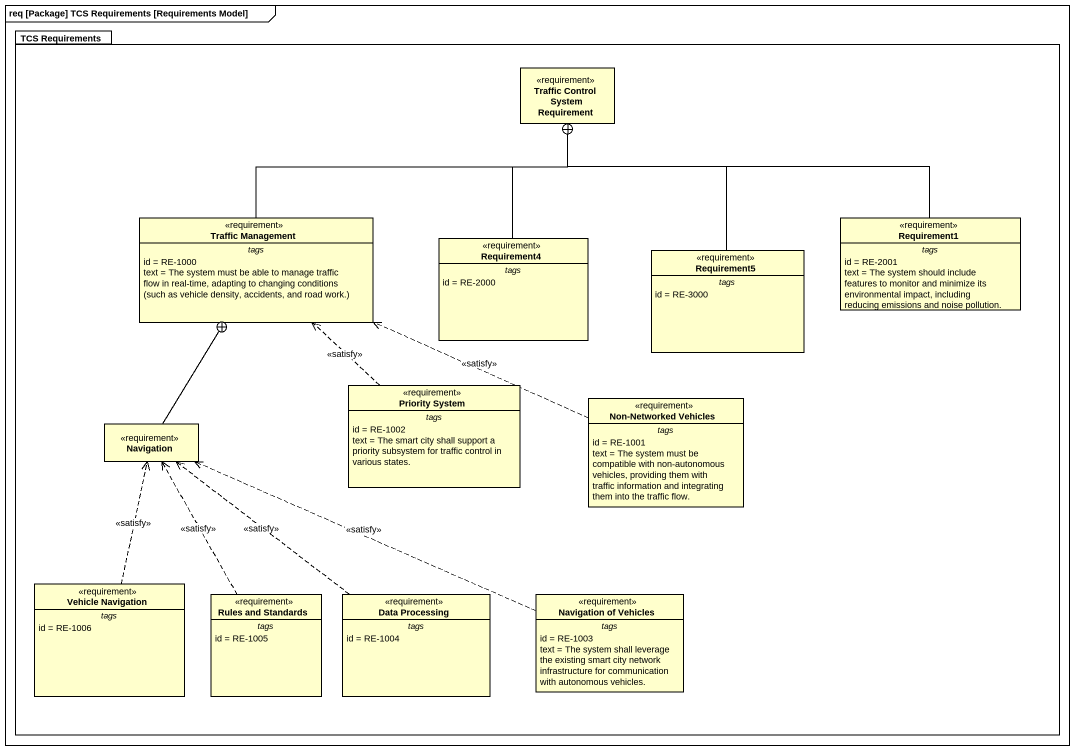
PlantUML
@startuml
mainframe req [Package] TCS Requirements [Requirements Model]
hide circle
hide empty members
package "TCS Requirements" as TCS_Requirements {
  class "Traffic Control System Requirement" as Traffic_Control_System <<requirement>>
  class "Traffic Management" as Traffic_Management <<requirement>> {
    -- tags --
    id = RE-1000
    {field} text = The system must be able to manage traffic flow in real-time, adapting to changing conditions (such as vehicle density, accidents, and road work.)
  }
  class Requirement1 <<requirement>> {
    -- tags --
    id = RE-2001
    text = The system should include features to monitor and minimize its environmental impact, including reducing emissions and noise pollution.
  }
  class Requirement4 <<requirement>> {
    -- tags --
    id = RE-2000
  }
  class Requirement5 <<requirement>> {
    -- tags --
    id = RE-3000
  }
  class "Priority System" as Priority_System <<requirement>> {
    -- tags --
    id = RE-1002
    text = The smart city shall support a priority subsystem for traffic control in various states.
  }
  class Navigation <<requirement>>
  class "Non-Networked Vehicles" as Non_Networked_Vehicles <<requirement>> {
    -- tags --
    id = RE-1001
    text = The system must be compatible with non-autonomous vehicles, providing them with traffic information and integrating them into the traffic flow.
  }
  class "Vehicle Navigation" as Vehicle_Navigation <<requirement>> {
    -- tags --
    id = RE-1006
  }
  class "Rules and Standards" as Rules_and_Standards <<requirement>> {
    -- tags --
    id = RE-1005
  }
  class "Data Processing" as Data_Processing <<requirement>> {
    -- tags --
    id = RE-1004
  }
  class "Navigation of Vehicles" as Navigation_of_Vehicles <<requirement>> {
    -- tags --
    id = RE-1003
    text = The system shall leverage the existing smart city network infrastructure for communication with autonomous vehicles.
  }
}
Traffic_Management -right-+ Traffic_Control_System
Requirement1 -left-+ Traffic_Control_System
Requirement4 -up-+ Traffic_Control_System
Requirement5 -up-+ Traffic_Control_System
Priority_System .up.> Traffic_Management : <<satisfy>>
Navigation -up-+ Traffic_Management
Non_Networked_Vehicles .left.> Traffic_Management : <<satisfy>>
Vehicle_Navigation .up.> Navigation : <<satisfy>>
Rules_and_Standards .up.> Navigation : <<satisfy>>
Data_Processing .up.> Navigation : <<satisfy>>
Navigation_of_Vehicles .left.> Navigation : <<satisfy>>
@enduml
